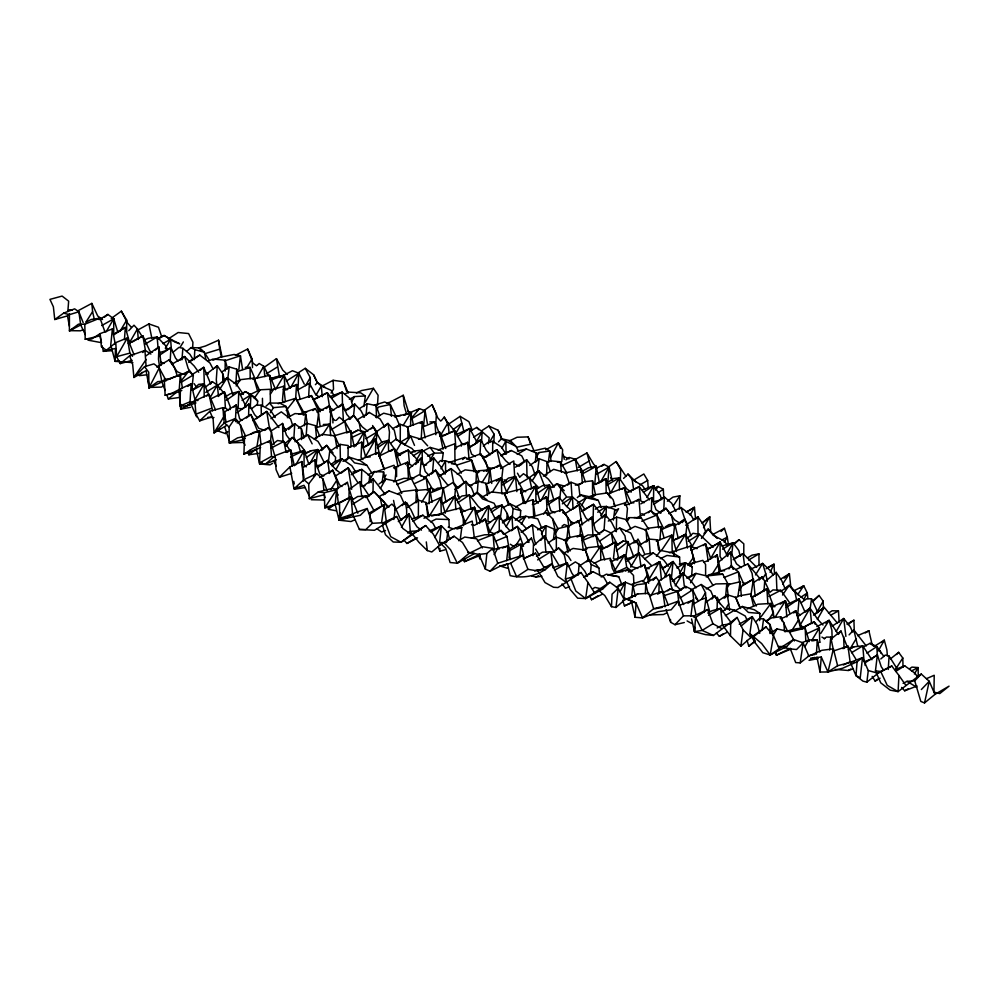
<?xml version="1.0" encoding="UTF-8"?>
<svg xmlns="http://www.w3.org/2000/svg" width="999" height="999" viewBox="0 0 999 999"><rect width="100%" height="100%" fill="white"/><g stroke="black" fill="none" stroke-linecap="round" stroke-linejoin="round"><path stroke-width="1.5" d="M67.845 311.463L68.656 301.161L62.113 296.079L49.95 299.375L53.384 306.83L54.758 319.53L63.649 313.137L74.613 308.841L78.859 311.763L80.719 324.95L69.406 330.894L69.418 314.66L78.859 311.763L83.192 322.677M225.162 371.066L225.175 360.177L212.999 359.066L207.68 361.326M310.289 386.763L310.302 377.597L305.244 368.319L297.964 373.002M556.331 549.949L556.343 537.162L565.234 540.272L570.029 551.086M370.154 521.715L370.167 513.948L384.14 504.682L386.238 521.041M743.78 555.656L743.805 543.818L739.048 539.722L733.091 544.243M406.643 517.32L406.668 509.915L405.369 502.172L394.792 510.152M577.534 485.402L583.778 481.805L592.557 480.819L592.519 493.618L594.193 496.041M99.151 319.655L107.88 314.423L113.761 318.806L113.686 334.141L125.312 327.385L129.483 342.145M291.246 454.195L304.146 450.512L304.021 464.96L306.206 466.883M707.042 549.65L720.167 541.995L720.042 556.493L722.065 559.777M146.104 366.446L144.942 350.487L129.695 355.794L120.255 363.599L116.608 356.68L115.772 342.62L127.373 337.924L134.053 354.832M373.027 492.769L373.164 478.946L362.575 486.625M492.619 452.822L492.732 441.321L487.599 442.569L483.316 446.078M132.867 362.637L115.072 361.326L115.11 358.241M348.039 457.467L348.189 445.554L340.06 444.38L330.469 450.986M444.842 549.875L439.885 551.186L439.922 548.226M375.562 453.621L375.761 438.686L363.311 447.902M161.276 365.147L158.941 346.965L145.679 355.981M514.66 477.135L513.786 460.951L500.561 468.693M750.923 637.562L740.896 646.116L730.494 635.951L730.706 623.788L737.125 617.444L743.094 629.87L750.923 637.562L765.996 626.873L773.463 635.501L779.145 648.663L770.204 654.969L762.836 652.722L755.281 643.019L749.874 633.616L752.259 616.645L739.21 624.175M195.954 402.972L186.413 405.981L180.057 405.931L180.394 388.923L191.184 383.791L195.142 400.512L198.002 400.474M348.963 499.075L349.163 488.661L347.377 482.33L335.102 489.835M616.321 531.68L616.62 517.132L626.273 519.542L630.769 528.796M248.614 415.684L248.876 404.083L237.063 412.699M658.89 593.356L659.165 581.393L656.156 577.185L645.154 583.541M165.684 348.851L165.759 345.841L157.168 337L148.214 338.299L144.093 340.085M410.564 425.786L410.901 412.874L394.568 416.883M515.496 467.182L526.635 459.715L527.022 477.185M545.729 538.711L546.053 525.761L554.657 529.37L556.455 537.687M717.082 609.427L717.319 600.411L714.735 595.791L705.993 602.347M361.313 486.151L361.763 469.405L352.959 472.065M593.031 521.977L593.506 504.32L583.191 510.227M204.458 386.838L203.746 367.295L192.22 374.463M119.455 361.126L115.072 361.326L115.459 348.526L106.394 350.237L101.386 346.79L100.2 333.616L112.4 328.908L115.285 344.38M580.119 536.376L580.431 526.161L578.284 520.704L568.281 526.51M415.959 502.822L416.371 489.885L403.534 491.396L397.764 493.718M260.652 447.639L243.931 454.133L244.555 436.363L259.453 430.856L261.014 444.58M476.011 483.166L476.448 471.216L465.147 469.867L457.267 474.3M546.59 475.237L547.052 461.65L539.185 458.791L529.77 465.472M679.37 509.165L679.857 495.804L672.964 497.127L667.382 501.198M276.348 459.715L265.509 464.085L259.59 462.924L260.264 445.017L270.317 440.584L275.137 456.943M493.868 442.919L494.18 434.29L488.898 426.061L481.618 430.756M620.329 480.119L620.704 469.58L616.146 461.538L608.603 466.92M645.366 593.693L645.741 583.628L642.632 580.594L632.092 584.103M640.834 503.858L651.823 497.627L651.348 510.539L653.521 514.173M533.041 555.669L533.503 543.818L531.443 538.111L521.378 546.428M605.981 517.232L606.393 506.468L599.125 506.793L595.329 509.228M330.294 423.364L330.694 414.011L329.42 405.656L317.295 412.35M454.982 462.387L454.782 443.793L438.037 450M663.761 510.751L664.372 496.953L658.628 500.499L653.508 501.71L653.708 485.776L642.257 489.922M759.64 620.566L759.952 613.448L754.27 609.715L742.294 606.468L734.602 611.126M192.645 348.414L192.919 342.232L188.574 333.554L178.122 332.517L168.381 338.848M347.59 447.977L361.775 442.157L361.051 457.342L362.949 459.577M635.401 596.503L632.842 585.327L625.362 582.28L623.801 597.964L631.293 600.636L635.052 617.27L642.507 617.906L653.646 608.716L648.875 593.269L637.737 593.968L624.487 600.024L615.996 607.467L611.475 606.68L612.075 594.118L618.219 588.361L609.765 582.242L585.639 598.551L577.684 598.189L570.129 589.422L565.397 578.933L567.332 562.899L552.834 567.732M475.561 511.113L479.92 510.514L488.698 505.919L487.937 521.303L490.409 522.352M194.305 359.652L194.805 349.638L191.059 347.59L186.613 351.436M250.25 408.291L250.924 394.917L245.479 391.645L240.235 394.767M262.637 368.469L276.461 358.641L279.595 377.435L292.42 370.741L298.801 373.189L297.927 389.797L309.378 383.404L315.472 394.168L319.081 397.003M875.461 670.866L880.693 671.478L891.795 666.021L898.95 675.461L898.089 691.62L890.209 690.147L880.743 682.841L875.461 670.866L877.384 654.857L865.509 662.549L865.109 665.409M308.629 397.252L309.378 383.404M638.199 554.383L638.673 545.604L636.101 540.821L628.771 545.167M698.026 535.402L697.914 516.77L685.651 525.212M388.923 441.92L389.473 432.055L387.949 423.414L375.824 432.23M235.901 383.628L236.738 369.193L229.233 366.908L221.616 372.127M270.417 402.347L270.18 389.285L260.115 389.785L249.176 394.967M224.675 418.956L225.112 411.551L236.239 404.97L239.648 418.918L242.345 420.117M377.497 405.232L378.097 395.254L373.414 388.311L361.675 390.509L356.368 392.969M479.945 454.92L480.856 439.66L469.218 447.902M428.996 503.821L429.87 489.298L418.406 490.272L415.609 491.358M481.53 441.97L482.155 431.718L476.785 427.435L470.304 430.969M295.629 399.163L296.528 384.503L286.263 389.223L283.304 389.573M351.186 433.466L357.954 430.169L364.248 431.668L363.261 447.402L368.506 445.03L375.761 438.686L379.945 455.781M520.254 517.794L520.704 510.639L517.619 507.517L509.989 503.833L503.371 507.542M888.248 669.455L889.085 656.081L885.189 655.094L880.793 658.978M180.057 405.931L190.022 401.823L191.184 383.791L187.862 386.401M435.751 424.563L436.401 414.285L432.13 404.72L423.326 410.989M604.07 530.069L605.144 514.56L592.732 524.75M691.683 575.661L692.282 566.995L688.835 564.735M816.37 654.183L817.332 639.972L808.84 639.897L802.022 642.707M124.438 339.685L125.312 327.385L113.986 334.702M179.196 390.222L180.295 374.737L168.282 379.096M561.813 461.663L562.649 449.812L558.316 442.894L545.716 449.8M635.052 617.27L636.076 603.059L631.293 600.636M477.197 493.831L478.134 481.193L486.014 483.341L489.498 493.593M306.156 435.726L307.08 423.389L315.459 425.686L319.705 436.338M479.62 523.488L479.845 520.616L474.5 507.355L460.939 512.312M229.995 409.615L230.22 406.68L224.488 391.995L210.727 398.951M659.952 539.735L660.976 526.585L648.875 528.146L644.642 529.77M866.87 682.155L868.281 670.566L862.524 657.604L857.08 661.75L855.993 675.686L862.961 681.131L866.87 682.155L878.084 673.264L891.795 666.021M181.955 359.79L182.867 348.314L178.946 347.39L172.665 352.522M590.484 573.638L591.208 564.46L588.748 559.802L579.695 565.759M737.125 617.444L713.436 635.464L705.356 634.577L694.48 631.63L694.829 627.235M829.719 650.012L830.731 637.162L826.423 637.062L824.187 638.798M712.924 623.713L702.16 630.406L694.48 631.63L695.616 617.419L707.654 609.527L712.924 623.713L721.84 628.658M763.91 591.508L764.735 581.356L762.249 576.785L753.396 582.667M432.505 473.164L433.766 457.967L423.638 466.021M578.221 575.062L579.108 564.26L575.362 561.925L568.306 566.545M626.623 518.431L627.447 508.441L625.149 502.872L608.241 507.904M580.481 472.29L588.511 467.782L596.278 466.346L594.792 484.103L598.426 483.229M857.08 661.75L842.756 668.194L827.971 671.977L820.017 672.027L821.29 657.042L810.576 658.154M270.779 390.122L283.654 386.263L282.442 400.399L283.741 402.609M461.301 446.141L461.55 443.219L454.607 430.669L444.493 435.015L440.209 435.589M596.116 468.369L604.008 464.41L609.115 467.095L607.792 482.367L613.648 478.484L619.143 477.959L626.648 488.786L631.231 492.12M335.252 461.763L335.639 457.342L329.795 450.836L326.71 445.367L318.406 451.56M725.549 597.577L726.76 583.691L715.771 583.94L706.256 588.923M366.059 415.222L367.095 403.721L376.061 405.569L379.72 415.734M506.743 519.567L507.292 513.598L502.035 505.057L495.442 506.743L490.434 509.827M270.342 443.356L271.416 431.918L268.219 427.834L258.704 432.392M368.993 483.116L369.692 475.649L361.763 469.405L351.223 474.725M257.28 405.407L257.68 401.099L254.495 396.903L245.479 391.645L240.622 394.792M376.049 442.582L377.048 432.03L373.226 426.885L364.323 432.567M327.048 490.659L322.914 478.958L316.571 473.663L308.691 483.903L309.24 498.688L318.281 491.92L332.567 488.349L336.576 489.647L335.164 504.42L339.086 520.192L351.011 521.528L355.07 519.68M423.626 425.749L425.075 410.739L419.405 408.678L403.971 415.109M519.88 556.543L521.078 544.255L516.745 544.105L509.19 549.2L506.98 536.463L501.011 530.394L490.509 535.214M353.509 416.321L354.732 404.033L360.926 410.601L364.373 417.17M454.657 497.49L455.681 487.162L452.897 482.517L442.607 488.973M512.25 517.32L513.124 508.578L509.989 503.833M536.301 489.198L542.757 485.564L549.512 485.089L547.839 501.973L558.941 497.265L566.608 506.468L571.003 510.139M559.765 499.3L560.801 488.836L557.292 483.703L549.462 488.261M485.302 569.03L486.875 553.533L492.744 548.364L497.739 563.274L489.997 571.241L485.302 569.03L478.983 554.395L473.464 553.384M631.605 597.564L632.842 585.327M112.4 328.908L110.752 344.967L115.072 361.326M661.413 567.494L664.135 567.432L673.114 561.538L671.328 578.883L674.712 581.193M506.68 560.739L508.216 545.929L492.17 549.7M191.796 389.71L193.356 374.912L188.636 371.278L178.259 376.236M316.109 464.547L317.694 449.562L310.976 450.786L304.171 453.871M394.93 481.481L395.991 471.353L394.018 465.259L375.836 471.903M429.083 530.981L441.396 525.824L439.622 542.519L443.893 542.594L454.07 536.226L462.475 542.482L469.043 553.371L457.317 563.186L450.124 562.537L445.741 548.389L440.634 543.506M535.327 461.688L536.238 453.009L526.448 449.001L517.382 451.073M501.66 479.632L502.822 469.055L499.25 465.309L486.65 471.228M595.966 469.193L596.278 466.346L582.255 473.963M566.758 539.835L568.269 526.111L564.198 524.512L561.987 526.223M731.68 555.019L733.041 542.769L722.14 546.053M488.486 483.279L490.022 469.817L479.058 470.741L476.273 471.878M238.811 369.667L240.434 355.781L234.153 354.47L219.967 357.267L212.887 360.252M304.37 425.711L305.706 414.235L294.98 413.586L287.35 417.719M615.996 607.467L618.219 588.361L624.487 600.024M617.919 559.615L618.256 556.68L615.284 542.132L601.723 549.363M685.876 534.365L687.05 524.425L684.178 519.492L674.2 526.136M553.434 539.597L554.657 529.37M446.466 542.532L447.727 532.267L441.396 525.824L430.919 532.055M690.921 616.133L692.881 600.224L679.22 605.444M704.17 612.462L705.943 597.976L700.986 599.587L694.093 603.733L692.607 589.897L685.726 586.45L676.598 591.733M227.784 378.484L229.233 366.908L227.035 368.918M460.239 539.735L461.8 527.472L452.897 528.746L446.478 532.567M500.199 519.368L502.035 505.057L491.296 512.237M328.246 462.749L329.795 450.836M393.843 519.48L395.367 507.679L391.92 504.083L385.164 508.991M537.45 472.115L539.185 458.791L535.814 461.863M548.451 461.638L549.812 451.036L545.342 448.189L532.03 451.223M316.77 427.21L318.531 413.736L315.272 408.579L298.826 414.31M683.741 575.549L685.476 562.712L679.308 564.085M740.896 646.116L743.094 629.87M613.374 520.067L614.81 509.465L606.393 506.468L597.689 512.225M762.025 630.406L763.573 618.98L759.228 618.568L756.118 621.565M181.343 404.495L180.694 409.115L190.509 407.33M382.08 482.654L383.579 471.94L374.45 471.553L367.882 474.85M509.015 557.867L510.064 550.412L521.078 544.255L524.288 558.453M441.146 502.085L443.181 487.699L437.624 488.149L432.342 491.333M809.927 610.202L811.538 598.838L806.692 598.751L801.086 602.772M363.848 406.543L365.359 395.979L360.701 392.844L348.564 392.095L344.667 394.168M442.045 461.613L443.281 452.959L439.785 450.049L430.119 447.402L423.351 450.949M570.491 577.647L575.811 591.033L585.639 598.551L587.961 582.442L581.006 572.502L570.491 577.647L565.397 578.933M347.54 517.957L339.086 520.192L340.184 512.599M625.699 557.504L628.021 541.62L623.126 541.058L615.521 545.754M784.427 647.689L790.371 648.913L795.691 662.562L800.199 662.874L803.134 642.894L793.618 639.497L779.145 648.663M488.361 443.718L489.223 437.899L482.155 431.718L473.601 437.212M737.899 596.553L740.109 581.793L726.785 584.902M464.885 558.628L464.423 561.663L479.945 555.519M750.749 596.203L753.421 579.108L742.682 584.927M256.943 446.803L259.453 430.856L253.134 432.517L250.861 434.14M793.618 639.497L786.575 646.59L770.204 654.969L773.463 635.501M249.713 450.324L248.851 454.77L258.878 453.359M921.24 674.025L914.722 680.843L920.816 701.423L924.537 702.921L929.245 681.281L921.24 674.025L898.089 691.62L887.237 685.351L880.693 671.478M834.302 650.711L847.976 646.166L850.099 661.75L855.993 675.686L860.239 677.672L862.524 657.604L849.699 662.587L837.612 665.709L827.971 671.977L833.378 648.863L821.952 650.299L808.84 655.981L800.199 662.874M770.079 572.327L774.025 564.185L767.257 567.882M357.842 513.236L351.036 496.778L339.722 518.369L346.141 518.256L360.264 515.322L367.22 508.503L372.252 523.301L365.809 529.557L359.403 529.47L352.585 514.098L351.036 496.778L331.693 506.406L324.762 507.817L324.313 492.757L336.576 489.647L338.536 504.57M550.624 457.28L558.316 442.894L560.526 448.326M803.77 599.55L807.292 592.994L803.758 585.776L794.193 590.684M540.771 500.924L549.512 485.089L553.359 498.314M679.557 573.476L685.476 562.712L692.282 566.995M335.914 469.605L341.895 458.841L351.873 465.784L355.931 472.302M309.578 464.135L317.694 449.562L324.438 462.974M690.109 515.072L694.442 507.317L695.541 518.906M664.834 576.411L673.114 561.538L679.095 569.555L680.756 574.85M726.435 554.62L733.041 542.769L738.823 550.511L740.309 556.418M567.107 506.468L572.439 496.953L581.768 504.795L585.152 509.74M401.448 527.36L408.941 514.048L416.958 526.798L421.416 530.169M601.136 515.834L606.393 506.468M878.271 650.911L884.302 640.197L886.875 649.837L887.387 655.719M290.559 387.762L298.801 373.189L304.308 384.178M373.414 388.311L365.409 402.085M440.959 468.831L445.479 460.839L455.669 464.073L461.351 473.126M316.034 395.154L321.253 385.989L317.432 382.605L315.397 384.665M370.904 442.832L377.048 432.03L365.871 438.723M365.022 457.53L375.761 438.686M380.369 488.523L385.764 479.033L395.904 481.206L401.71 493.481M434.715 537.549L441.396 525.824M501.998 448.027L505.806 441.321L515.796 446.228L518.643 451.298M480.319 520.629L488.698 505.919L495.342 519.043M610.889 492.457L619.143 477.959L619.53 489.835M619.967 591.77L625.362 582.28L618.069 585.526M816.345 613.199L823.188 601.186L819.068 595.454L812.187 601.435M369.955 479.42L374.45 471.553M600.661 481.868L609.115 467.095L612.012 479.745M646.99 497.514L653.708 485.776L660.264 495.279L661.725 499.7M817.394 619.33L824.212 607.392L837.524 623.239M209.915 397.989L217.307 385.09L212.362 381.643L205.344 387.2M650.898 595.804L659.165 581.393L663.211 592.944M129.108 343.369L137.425 328.946L133.991 325.199L128.771 330.657M416.071 460.726L422.177 450.124L429.62 456.443L430.756 460.689M506.068 526.748L512.025 516.383L521.366 523.189L526.56 528.771M541.446 533.791L546.053 525.761L538.199 529.383M614.847 515.247L618.618 508.703L614.522 510.914M710.289 559.178L720.167 541.995L727.796 556.505M244.767 405.582L250.924 394.917L257.68 401.099M378.933 456.543L388.274 440.384L396.116 451.236L400.412 455.382M489.622 532.142L499.225 515.534L505.869 526.136L509.827 530.656M703.558 527.672L709.802 516.858L710.601 531.018M914.397 674.013L918.131 667.569L911.937 667.107L909.452 668.806M521.253 524.188L525.836 516.271L537.762 518.843L541.733 528.209M627.147 521.59L629.445 517.632L641.208 517.782L648.663 529.245M804.969 646.565L808.84 639.897M836.213 631.455L843.718 618.481L850.274 626.823L852.509 631.843M194.293 400.811L204.158 383.853L198.651 384.365L193.644 389.235M475.961 442.357L482.155 431.718M555.307 533.678L558.304 528.546L568.269 526.111L569.805 537.874M690.546 582.767L695.978 573.426L707.267 576.073L712.961 585.339M256.905 378.059L263.786 366.283L259.203 363.499L256.993 365.347M305.607 385.639L310.302 377.597M489.547 442.245L494.18 434.29M800.087 625.224L810.027 608.191L817.781 619.43L823.001 625.024M165.347 348.251L170.629 339.26L179.72 343.781L174.288 341.82M295.679 464.972L304.146 450.512L308.666 463.736M506.106 492.607L515.534 476.535L522.952 490.447L525.724 491.733M525.624 503.334L535.726 486.113L539.91 501.136M106.044 331.905L113.761 318.806L117.757 331.93M351.486 401.91L354.62 396.566L365.359 395.979M476.698 474.737L479.058 470.741M376.873 409.615L378.384 407.068L390.272 404.495L396.091 416.645M565.909 542.782L568.968 537.599L581.306 535.114L586.7 549.288M675.224 585.889L682.792 573.114L690.933 580.819L696.041 587.812M355.644 446.191L364.248 431.668L368.444 444.667M395.704 452.01L401.123 442.882L395.966 439.173L391.158 442.894M445.816 511.488L454.92 496.128L462.15 509.702L464.935 511.063M581.443 505.656L586.126 497.764L598.251 500.387L601.298 507.529M440.01 436.238L447.939 422.902L444.243 417.107L441.358 420.579M630.669 567.07L639.01 553.109L651.385 565.409M773.076 635.539L777.01 628.92L789.235 631.63L794.367 640.958M849.737 649.475L855.981 639.01L853.82 629.907L849.075 634.865M119.868 331.468L126.673 320.105L121.354 311.164L111.226 318.469M691.708 547.127L699.387 534.278L713.111 547.29M701.523 599.388L705.506 592.707L701.186 584.502L690.784 590.084M223.002 407.642L223.589 417.045L214.048 432.917L213.124 419.081L209.827 411.263L223.002 407.642L225.986 421.416M430.294 459.802L434.265 453.171L443.281 452.959M726.56 588.873L729.632 583.791M180.32 346.965L183.366 341.933M270.379 412.699L273.426 407.654L286.139 406.506L290.035 416.371M536.75 456.406L539.085 452.559L549.812 451.036L551.111 461.438M494.068 554.557L498.051 547.976M648.726 579.695L659.627 561.663L666.358 576.648M811.55 640.809L819.355 627.921L814.098 621.79L800.224 628.796M275.337 389.735L284.116 375.249L290.072 388.174M456.281 432.467L461.863 423.251L460.139 416.358L447.827 424.637M246.553 367.944L252.073 358.928L247.665 349.013L235.402 355.319M739.435 590.109L741.845 586.176L753.421 579.108L755.207 596.415M724.7 610.414L728.696 603.933L727.334 594.792L735.664 597.377L740.621 608.528M755.519 574.937L762.624 563.399L771.103 571.428L773.051 575.337M402.984 425.699L410.901 412.874L413.386 425.012M492.307 492.37L501.261 477.872L507.105 493.419M676.148 549.375L685.464 534.278L692.682 547.127L697.09 548.651M724.188 542.195L727.297 537.175L724.425 528.296L712.687 534.552M429.77 515.384L440.871 497.527L445.229 513.261M615.072 570.154L624.662 554.782L631.88 566.583L637.799 568.431M331.056 393.094L333.529 389.148L333.117 380.307L343.419 381.705L348.251 393.044M762.487 578.958L765.746 573.751L762.624 563.399L751.673 568.768M515.846 545.516L520.541 538.024L517.332 526.398L503.946 534.365M655.694 490.209L658.041 486.463L663.336 489.223L663.748 497.877M775.099 617.307L785.439 600.849L789.822 613.224M384.415 477.497L386.026 474.937M791.845 630.544L798.426 620.104L795.803 610.714L784.327 617.345L780.144 618.668M421.628 502.36L429.87 489.298L427.048 489.972M481.918 482.642L490.022 469.817L483.516 471.128M330.881 489.547L336.688 480.394L332.704 470.179L319.618 477.51M464.635 522.889L474.5 507.355L476.973 524.013M86.089 321.878L92.582 311.676L91.833 303.384L78.059 310.739M532.03 481.081L538.623 470.716L548.401 479.183L554.37 487.062M820.753 633.453L829.083 620.379L837.612 633.279M219.618 389.473L227.123 377.709L236.613 384.54L243.381 394.43M711.825 574.75L718.219 564.747L717.182 554.87L706.218 561.376L703.521 562.025M895.554 669.268L902.784 658.004L898.638 652.335L890.484 658.853M236.176 385.964L240.21 379.695L253.871 378.072L259.628 390.559M782.667 584.103L789.397 573.688L790.733 586.488L793.968 591.221M270.442 394.068L273.601 389.198M682.292 522.589L684.74 518.818L680.931 507.48L668.718 513.636M336.576 489.647L324.762 507.817L341.72 501.96L351.036 496.778M404.845 444.905L410.589 436.101L421.765 439.36L427.672 445.841M673.201 505.956L679.857 495.804M728.958 568.906L731.38 565.197L730.694 552.16L718.044 562.499M636.301 541.545L637.974 539.023L641.021 544.78M322.29 435.264L329.583 424.238L335.289 436.039M642.956 581.743L647.177 575.412L644.455 564.497L628.284 572.027M578.371 522.677L580.943 518.831L579.083 504.582L565.022 513.686M661.45 550.611L671.852 535.114L676.485 551.56M768.206 620.354L773.388 612.649L770.878 603.458L757.941 604.22L747.227 608.953M455.419 449.338L457.13 446.79L467.594 442.32L471.615 454.145L475.237 456.58M245.192 438.199L242.919 439.822L229.233 442.919L229.121 427.023L234.665 418.843L240.384 424.95L245.579 436.113M146.166 359.44L133.916 377.46L132.667 364.448L129.695 355.794M782.542 595.054L789.11 585.402L798.651 595.029M797.826 594.455L803.758 585.776L800.386 588.261M254.345 398.176L260.115 389.785M590.122 561.388L600.586 546.241L604.72 560.014M286.051 446.303L292.207 437.45L297.852 442.757L300.649 452.36M543.643 513.973L547.002 509.203L546.366 496.778L535.039 504.058L532.342 504.32M624.4 504.582L627.047 500.824L624.263 487.687L608.641 493.643M313.586 476.123L315.409 473.601L314.96 459.89L303.471 467.282M701.423 538.436L708.154 529.108L717.095 538.424M687.924 565.097L693.406 557.579L690.309 546.153L669.467 552.747M760.913 616.957L770.878 603.458L773.938 617.607M591.283 498.426L593.943 494.867L607.454 492.907L613.161 499.775L615.109 506.655M656.43 556.218L660.826 550.474L672.914 552.959L679.57 557.042L680.032 564.722M180.12 382.28L188.636 371.278L183.953 374.425M838.361 634.402L840.983 631.031L847.477 647.389M286.201 410.552L295.804 398.276L303.596 412.063L306.681 412.325M715.284 557.267L717.182 554.87L720.379 570.379L724.562 570.816M589.972 519.555L591.895 517.195L595.392 530.244L599.812 534.365M690.172 566.371L692.956 562.974L702.821 560.364L705.581 564.51L705.631 575.212M540.834 540.322L544.505 535.864L554.582 552.509M602.409 517.857L605.144 514.56L611.55 522.252L616.221 531.381M411.438 418.256L419.405 408.678L417.07 410.539M666.071 609.652L670.704 622.302L675.037 624.7L683.428 615.859L678.371 601.123L671.166 609.79L658.316 611.638L642.507 617.906L636.076 603.059L623.801 597.964M142.12 372.327L139.286 375.661L146.791 374.812M219.693 428.821L217.894 430.931L225.374 433.554L227.76 431.83M711.925 599.088L714.735 595.791L720.154 603.858M483.341 521.241L485.314 518.943L489.91 531.718L494.917 534.24M415.596 464.485L421.416 457.917L425.224 471.478L429.27 475.711M416.396 502.435L418.456 500.162L426.049 502.522L428.983 516.77M225.137 379.907L227.123 377.709L232.979 394.755M498.513 441.92L501.411 438.736L510.526 440.771L515.796 446.228M727.709 555.432L730.694 552.16L736.513 563.836L741.358 567.632M695.841 519.03L697.914 516.77L703.246 524.587L705.594 531.668M297.128 486.95L295.105 489.135L305.419 487.487M405.507 464.385L407.542 462.187L410.252 476.885L413.873 478.821M402.222 505.556L405.369 502.172L410.876 509.577L414.822 518.094M793.718 612.974L795.803 610.714L801.947 628.945M724.15 598.214L727.334 594.792L718.393 600.886M345.267 484.552L347.377 482.33M759.065 580.144L762.249 576.785M554.195 539.423L556.343 537.162L548.076 543.081M576.311 522.764L578.284 520.704M704.008 533.454L708.154 529.108L713.411 535.364L724.45 541.196L727.035 544.88M921.353 689.535L929.245 681.281L934.939 694.392L924.537 702.921M527.472 542.182L531.443 538.111M653.046 580.382L656.156 577.185M166.159 380.731L159.228 367.969L153.958 363.873L144.555 366.645L133.916 377.46L146.066 370.641L149.138 387.425L161.314 387.113L163.898 385.764M210.364 383.678L212.362 381.643M896.515 654.482L898.638 652.335M336.263 420.317L339.31 417.245L344.817 421.491L350.499 431.543M337.887 446.565L340.06 444.38L340.409 459.79M438.461 462.662L440.484 460.614L445.479 460.839L445.641 472.827M544.293 498.851L546.366 496.778L550.899 510.801L554.757 512.812M476.048 483.291L478.134 481.193L469.493 486.026M678.746 577.16L682.792 573.114L684.265 585.776L686.026 588.061M321.528 450.537L326.71 445.367L333.054 452.997M294.355 465.721L290.609 449.775L275.2 455.644L276.061 469.655L279.445 477.222L289.91 466.87L301.873 461.55L303.996 477.809M54.758 319.53L67.495 315.871L69.53 313.861M636.95 501.336L638.948 499.363L640.496 517.557M812.824 601.585L819.068 595.454M225.374 433.554L227.435 431.531M534.19 475.037L538.623 470.716L544.717 486.65M623.588 478.396L628.009 474.088L635.901 481.893M346.478 460.177L349.475 457.267L360.214 460.651L366.833 465.272L371.541 472.577M430.681 460.964L433.766 457.967L440.646 466.471L445.104 474.263M235.714 421.703L234.665 418.843L224.35 422.939L214.048 432.917L226.935 425.224M497.065 517.632L499.225 515.534L499.3 530.981M882.242 642.182L884.302 640.197L874.1 646.428M370.179 481.818L373.164 478.946L385.065 494.13M383.753 427.422L387.949 423.414L394.28 430.207L396.403 439.872M327.635 506.406L328.496 509.328L333.516 504.52M472.977 496.353L477.097 492.432L487.012 499.925M586.688 561.775L588.748 559.802L595.604 563.686L598.925 568.106L599.712 575.549M585.639 598.551L602.572 589.11L609.765 582.242M215.472 409.877L209.003 394.343L194.805 400.861L195.954 414.135L199.675 420.879L209.827 411.263M462.674 459.528L464.935 457.392L471.715 460.289L476.073 471.74M721.053 531.468L724.425 528.296M420.217 423.426L422.227 421.553L425.112 437.887M633.828 542.932L636.101 540.821L641.932 547.639L644.318 553.346M288.549 429.52L294.767 423.713L301.361 428.708L304.121 437.512M326.298 408.566L329.42 405.656L332.879 418.768L332.929 422.939M562.4 500.911L566.508 497.077L572.439 496.953L573.064 509.303M507.38 563.711L510.164 575.611C524.95 579.333 541.508 575.074 551.873 563.736L557.767 576.361L566.258 582.367L581.006 572.502M786.937 587.424L789.11 585.402L794.917 592.082L804.545 599.65M142.77 352.497L144.942 350.487M215.022 367.794L217.282 365.696L222.702 373.663L224.288 379.657M233.953 407.08L236.239 404.97L235.502 418.581L238.848 422.315M734.602 543.793L739.048 539.722M289.91 466.87L294.006 488.811L303.983 479.657L316.571 473.663M577.297 497.614L580.369 494.792L591.171 497.115L598.251 500.387M431.156 474.225L435.626 470.167L448.151 485.526M645.941 542.02L649.163 539.098L657.305 539.81L659.952 551.361M678.721 524.413L684.178 519.492M339.223 406.993L342.532 404.008L346.828 414.435L350.624 418.818M266.046 406.168L269.505 403.072L279.782 403.097L286.139 406.506L288.137 416.446M520.329 465.347L523.488 462.525M533.628 545.591L544.505 535.864L545.891 552.322M155.494 350.012L158.941 346.965L158.479 359.103L159.503 366.496M370.929 428.921L373.226 426.885L381.955 442.445M520.142 476.685L523.476 473.738L529.345 477.784L538.736 487.799M465.309 444.318L467.594 442.32L468.968 458.416M349.313 419.43L353.746 415.559L359.128 422.215L360.689 431.118M600.936 532.742L604.283 529.807L611.363 533.104L617.394 544.505M265.509 464.085L275.2 455.644M497.002 467.27L499.25 465.309M687.424 538.111L692.994 533.304L699.387 534.278L688.286 541.246M303.134 438.361L307.455 434.652L318.019 441.446L322.615 449.163M408.653 468.881L421.416 457.917L419.967 473.801L421.091 476.311M312.937 410.564L315.272 408.579M329.245 473.114L332.704 470.179L339.573 484.902L341.92 486.501M784.09 578.184L786.213 576.386M200.337 370.179L203.746 367.295L210.689 383.891M375.886 454.383L378.134 452.485L384.215 469.505M741.146 626.036L752.259 616.645L757.392 624.899L759.74 633.291M285.339 443.231L292.207 437.45L301.373 446.253L305.744 452.01M396.803 427.297L400.324 424.35L407.754 426.923L409.64 436.838M454.07 536.226L439.572 545.454L431.793 551.997L427.31 550.561L419.056 542.469L410.239 531.343L408.941 514.048L398.301 521.603M553.896 551.873L558.566 547.964L568.481 556.618L570.928 560.514M805.806 611.725L810.027 608.191L811.538 622.989L805.169 626.648M503.246 482.417L508.454 478.071L515.534 476.535L516.845 491.62M702.684 522.789L709.802 516.858L701.972 522.976M764.572 582.055L776.186 572.365L781.742 580.656L785.114 588.773M217.058 386.051L227.123 377.709M166.746 394.742L168.344 398.988L176.236 392.47M367.245 497.24L373.988 491.683L388.911 507.205M567.569 485.077L571.016 482.255L578.671 485.102L580.007 496.441M648.239 512.724L650.449 510.914L656.955 514.985L663.598 528.583M747.09 640.371L748.775 646.228L755.182 640.971M811.837 623.651L814.098 621.79L815.284 624.437M104.495 317.17L107.88 314.423M106.394 350.237L115.772 342.62M748.775 646.228L754.445 641.633M515.284 520.229L518.906 517.307L525.836 516.271L518.556 521.016M655.706 488.349L658.041 486.463L654.22 488.586M377.784 445.379L382.08 441.933L388.274 440.384L388.611 451.298M574.612 508.166L579.083 504.582L585.826 517.894L588.786 520.829M830.918 639.098L840.983 631.031M179.932 360.264L184.615 356.531L194.168 365.984L198.726 372.24M331.106 464.485L334.54 461.763L341.895 458.841L332.118 465.959M552.609 487.412L557.292 483.703L564.235 490.659M601.76 466.183L604.008 464.41M616.483 550.749L628.021 541.62L633.89 557.08M246.353 418.007L250.786 414.51L258.716 428.259L264.048 430.169M359.24 408.716L367.095 403.721M667.732 590.809L669.967 589.048L677.522 591.346L683.653 604.495M765.996 626.873L753.396 636.813L755.281 643.019M872.164 676.385L875.161 681.093L877.522 679.245M770.566 591.77L772.951 589.934L780.856 590.297L789.347 602.36M205.819 374.575L217.282 365.696L216.296 379.645L216.883 385.664M267.957 442.407L270.317 440.584L271.516 456.406L259.59 462.924M272.552 444.318L277.472 440.522L283.903 441.458L292.232 453.571M382.467 525.187L385.452 534.727L393.231 542.007L401.024 542.27L425.674 525.574L433.204 534.04L439.572 545.454M256.506 448.913L248.851 454.77L247.777 452.06M287.138 452.435L290.609 449.775L292.195 466.146M565.971 459.877L569.168 457.43L575.312 459.278L583.254 472.44M264.822 430.432L268.219 427.834M456.443 500.224L461.975 495.991L469.455 495.042L478.196 506.431L482.43 510.077M659.827 512.887L665.908 508.254L671.515 515.472L673.713 525.486M672.29 581.131L682.792 573.114M825.599 623.026L829.083 620.379L831.892 630.282L832.155 639.298M251.398 408.853L256.293 405.144L261.101 405.232L270.317 410.015L275.2 417.532M341.109 473.189L348.251 467.769L357.942 482.767M293.556 399.975L295.804 398.276L302.897 413.324M363.361 416.945L369.305 412.462L380.082 418.931L384.515 426.511M425.674 525.574L411.288 534.515L401.024 542.27L390.696 536.688L385.651 523.526L381.618 522.465L384.14 504.682L368.594 513.386M528.846 478.034L538.623 470.716M73.651 328.097L70.192 330.669L80.407 330.806L83.142 329.658M294.106 386.313L296.528 384.503L300.087 398.913M69.406 330.894L78.409 324.2L84.765 324.263L99.987 318.107L104.932 331.868M486.863 524.725L499.225 515.534M511.376 530.769L517.332 526.398L525.936 536.013L528.995 542.407M454.945 489.36L465.859 481.381L471.615 488.049L474.263 494.83M780.594 591.62L789.11 585.402M814.809 614.285L824.212 607.392L813.523 615.122M348.988 489.61L359.802 481.73L369.155 495.891M379.058 483.928L385.764 479.033M703.109 545.616L705.619 543.806L710.751 558.591M847.851 624.6L853.92 620.217L854.307 632.18M390.834 451.198L394.368 448.651L400.487 464.385M399.575 520.779L408.941 514.048M443.968 502.622L454.92 496.128L455.881 509.64M345.13 410.901L354.732 404.033L348.164 409.503L344.018 409.428M453.296 429.408L461.863 423.251L463.986 431.88M507.042 563.673L504.632 565.397L499.712 565.859L507.554 568.306M631.73 602.385L624.45 605.894L622.714 600.299M579.745 525.836L591.895 517.195L593.019 536.688M383.266 494.967L388.998 490.896L400.399 495.129L404.533 504.383M256.381 418.743L266.733 411.438L278.908 427.522M619.705 558.291L624.662 554.782L626.735 567.407L632.117 571.291M226.361 400.249L238.786 391.508L246.179 406.955M653.895 504.308L664.372 496.953L671.74 503.271L675.886 511.376M721.927 611.912L726.922 608.391L734.577 610.177L745.204 615.983L747.152 620.167M190.172 404.008L180.694 409.115L179.083 391.77L181.818 390.397M206.668 395.979L209.003 394.343L212.587 410.839M317.145 467.832L327.709 460.402L335.776 469.555L340.309 473.039M616.121 545.978L623.126 541.058M365.609 497.552L373.988 491.683L383.554 501.248L386.975 506.381M621.94 489.323L624.263 487.687L631.031 502.509L633.828 502.897M306.406 457.43L317.694 449.562M523.651 530.919L532.455 524.787L541.346 530.806L542.944 538.211M678.084 591.77L685.726 586.45M308.991 397.29L311.413 395.616L319.443 408.978L320.155 411.775M469.73 497.514L477.097 492.432L482.505 498.901L494.08 503.246L496.053 507.192M377.347 447.889L388.274 440.384M562.387 503.846L572.439 496.953M658.391 492.607L663.336 489.223M797.801 616.57L810.027 608.191M485.739 457.355L496.89 449.725L505.719 460.764L509.989 464.385M600.886 482.092L605.881 478.671L610.576 493.469M599.338 541.333L611.363 533.104L613.061 543.269M502.435 522.914L512.025 516.383L512.774 529.42M536.638 493.843L549.512 485.089M536.475 556.218L542.395 552.197L550.824 551.698L558.728 564.885M595.629 535.689L604.283 529.807M655.007 564.785L659.627 561.663L661.463 579.994M283.903 431.056L294.767 423.713L293.956 436.888L295.567 441.108M407.517 507.529L418.456 500.162L418.344 517.332M644.605 558.866L653.321 553.009L663.811 560.164L668.368 566.221M662.362 568.793L673.114 561.538M497.302 532.892L501.011 530.394L503.421 534.29M551.311 552.834L558.566 547.964L564.285 554.92L566.495 564.56M640.696 567.02L644.455 564.497L649.825 579.882M159.003 355.569L170.954 347.59L175.462 357.967L178.122 361.188M307.08 423.389L298.364 428.259M626.935 561.188L639.01 553.109L640.971 566.208M786.363 607.367L799.138 598.813L805.032 611.987M188.724 362.45L199.8 355.095L209.94 362.987L213.237 369.293M496.341 481.156L501.261 477.872L501.698 493.244M533.366 502.21L535.951 500.487L535.726 486.113L520.529 493.131M489.997 571.241L500.511 566.033L510.651 563.261L522.602 555.319L527.934 569.343L538.161 570.966L551.873 563.736M832.254 626.098L843.718 618.481L845.891 636.4M270.954 418.693L281.268 411.863L290.634 418.968L292.807 425.861M423.526 478.196L435.626 470.167L440.022 480.482L441.521 487.462M439.635 476.148L450.999 468.606L460.764 476.323L464.248 482.48M547.927 504.57L558.941 497.265L559.915 511.438M252.859 420.604L266.733 411.438L269.143 426.286L271.016 430.419M457.767 502.747L469.455 495.042L470.879 508.691M543.381 476.086L553.658 469.305L565.659 472.689L569.405 483.553M218.269 396.079L224.488 391.995L225.362 407.792L228.384 410.414M800.873 597.215L807.292 592.994L807.904 598.626M866.895 653.159L876.91 646.565L883.94 656.543M270.579 431.306L282.592 423.451L286.413 435.102L289.897 439.697M527.934 569.343L516.633 576.748L510.651 563.261M521.091 532.192L532.455 524.787L533.891 538.598L535.776 544.43M457.417 436.488L469.73 428.521L477.272 442.744M243.931 454.133L252.472 448.626L260.264 445.017M680.019 598.001L692.607 589.897L698.301 601.298M335.577 475.911L348.251 467.769L351.648 489.31M439.635 475.899L450.999 468.606L453.608 482.592L458.029 488.349L465.859 481.381L466.433 495.429M828.496 613.111L832.155 610.764L838.473 610.913L839.135 622.19M329.982 412.025L342.532 404.008L343.419 421.615M411.288 534.515L402.809 528.471L396.665 516.495L374.475 530.282L359.403 529.47M413.349 455.744L422.177 450.124L422.302 464.41M502.46 484.865L515.534 476.535M780.244 604.145L785.439 600.849L786.825 616.97M205.769 392.407L217.307 385.09L225.961 395.542M343.007 461.363L349.475 457.267L354.508 462.874L366.833 465.272M639.372 545.292L649.163 539.098L650.237 553.758M770.466 633.079L777.01 628.92M100.2 333.616L91.721 338.973L85.227 339.273L84.765 324.263M286.313 381.081L298.801 373.189M577.335 503.321L586.126 497.764L580.369 494.792M625.424 571.103L627.921 569.53L633.503 575.436L633.89 584.115M353.933 498.888L357.692 496.515L366.021 495.879L373.663 510.039M643.406 492.245L653.708 485.776L653.92 488.536M584.015 577.26L592.882 571.665L603.871 577.26L607.642 583.953M665.247 526.935L668.918 524.625L674.812 524.063L678.046 537.474M442.482 503.921L454.92 496.128M407.629 532.991L410.239 531.343L418.843 530.831M353.009 504.008L366.021 495.879M654.695 515.259L665.908 508.254L674.65 519.905L679.545 522.976M592.482 588.948L594.954 587.412L602.572 589.11M406.943 465.796L409.49 464.21L412.612 466.058M346.141 518.256L354.583 513.011L367.22 508.503M537.612 559.915L550.824 551.698L552.647 566.271M566.258 582.367L557.942 587.549L553.546 587.275L545.042 582.567L537.387 569.905L534.565 570.941M780.231 579.395L789.397 573.688M895.653 671.44L904.694 665.809L915.034 673.251L917.482 676.91M266.396 373.826L277.372 367.008M242.058 400.412L250.924 394.917M625.699 519.955L629.445 517.632M676.91 568.019L685.476 562.712M733.191 559.727L743.044 553.646L756.693 567.27M225.212 396.928L230.17 393.868L238.786 391.508L238.137 408.516L242.682 408.753L248.876 404.083L254.595 414.647L257.467 417.707M237.138 422.927L250.786 414.51L257.954 432.105M642.981 555.669L645.491 554.133L653.321 553.009M716.333 633.029L719.367 636.288L723.076 634.003M412.974 521.316L422.889 515.222L433.017 523.376L435.839 528.596M581.73 511.525L593.506 504.32L600.711 513.399L601.96 517.632M722.552 549.213L733.041 542.769M171.778 364.385L184.615 356.531L188.212 368.631L192.632 374.725M186.413 405.981L194.805 400.861M547.002 463.086L550.711 460.814L560.352 461.788L566.97 473.214M688.099 578.259L695.978 573.426L686.588 577.996M357.43 419.68L369.305 412.462M530.769 489.123L535.726 486.113M633.441 480.319L643.843 473.988L647.664 480.457L648.239 487.974M658.453 581.181L669.555 574.413L675.424 584.79L680.968 590.272M865.296 632.954L868.893 630.769L872.04 644.343M157.954 339.173L164.111 335.439L170.629 339.26L171.428 350.562M181.743 381.943L193.356 374.912M229.233 442.919L237.587 437.874L244.555 436.363M330.831 429.932L344.817 421.491L346.928 433.079M720.167 541.995L710.626 547.739L706.643 548.738M851.535 652.697L862.786 645.916L871.915 659.74M344.705 420.979L353.746 415.559L362.225 426.848L367.757 431.306M482.654 458.266L496.89 449.725L499.912 463.336L502.697 468.643M686.538 512.05L694.442 507.317L686.163 512.162M616.495 587.599L625.362 582.28M687.899 603.209L692.881 600.224L695.866 614.085M475.874 513.598L488.698 505.919M410.439 419.455L425.075 410.739L427.385 423.514M399.975 442.42L410.589 436.101L414.51 445.392M518.918 483.991L529.345 477.784L531.743 488.361M747.327 557.979L752.085 555.144L758.953 553.896L759.015 565.509M458.603 540.684L464.747 537.05L476.685 538.811L482.38 547.939M145.142 344.106L157.168 337L158.104 348.551M748.626 560.002L758.953 553.896M725.361 615.609L734.577 610.177M875.161 681.093L880.057 678.196M578.346 467.395L589.098 461.063L586.937 452.959L574.275 460.039M589.497 595.479L591.495 599.687L598.176 595.754M517.232 454.383L526.448 449.001M606.93 485.102L619.143 477.959M751.648 597.602L766.857 588.723L773.401 605.831M934.939 694.392L949.05 686.151L939.747 693.593L933.965 692.095L934.215 675.274L926.51 678.646M189.36 361.176L199.8 355.095M560.764 488.199L571.016 482.255L572.065 497.827M708.528 615.284L720.579 608.279L731.218 622.752M156.781 367.045L169.106 359.89L174.226 366.708L177.135 375.437M272.552 463.361L269.98 464.847L259.578 463.961L256.481 449.7M583.791 576.935L592.882 571.665M348.426 432.405L350.949 430.944L354.22 446.978M378.646 496.865L388.998 490.896M633.241 586.825L636.925 584.702L645.741 583.628L648.264 594.205M132.13 342.095L142.907 335.889L149.887 351.074L152.497 352.36M610.751 533.066L619.642 527.959L630.856 533.079L635.102 542.719M554.457 570.304L567.332 562.899L571.79 573.026L574.313 576.548M766.096 568.756L774.025 564.185L774.525 574.225M596.403 474.388L609.115 467.095M639.66 485.039L647.664 480.457M687.462 548.039L685.464 534.278L678.046 538.523L672.914 540.184L674.812 524.063L662.637 528.995M162.924 343.656L170.629 339.26M403.846 539.959L406.918 543.456L416.171 538.174M295.005 441.733L307.455 434.652L312.15 443.868M396.603 456.668L408.279 450.037L416.146 458.379L418.394 462.425M707.791 613.111L711.775 610.851L720.579 608.279L722.439 625.037L730.494 635.951M331.668 398.027L342.182 392.095L351.024 399.438L352.872 406.643M101.736 325.549L113.761 318.806M392.607 428.683L400.324 424.35L400.237 441.483M717.182 627.971L722.439 625.037L730.706 623.788M846.915 624.138L853.92 620.217M314.061 438.861L322.165 434.34L334.84 435.839L339.161 445.654M901.635 687.437L904.694 690.784L908.428 688.711M376.049 417.457L383.703 413.199L395.666 416.133L399.725 425.736M352.709 433.079L357.954 430.169M411.763 518.918L422.889 515.222M531.593 575.911L535.914 577.06L538.511 575.624M639.01 553.109L630.869 557.567L625.486 558.953M830.556 615.259L838.473 610.913M137.575 330.132L148.913 323.926L158.466 327.235L161.676 336.638M482.717 496.79L491.583 491.945L504.333 493.406L508.591 502.472L509.028 505.332M411.388 478.971L419.318 474.65L426.248 478.071L433.216 490.509M790.446 648.289L776.398 655.182L775.249 652.335M835.326 669.43L848.226 670.479L850.873 669.03M222.839 409.153L225.362 407.792M582.704 537.849L588.036 534.952L595.879 534.977L603.821 548.601M646.378 568.843L659.627 561.663M594.929 484.577L605.881 478.671L606.206 492.882L608.766 494.055M663.461 592.569L669.967 589.048M814.547 657.392L809.09 660.339L818.169 658.578M192.195 390.297L204.158 383.853L210.265 398.251M410.514 453.084L414.41 450.986L422.177 450.124M512.025 516.383L502.447 521.178M616.62 517.132L608.304 521.053M657.592 594.155L662.762 591.371L668.281 605.207M233.866 383.079L240.21 379.695M625.973 531.168L635.027 526.361L646.103 530.144L649.525 539.685M601.148 576.985L606.43 574.188L618.743 576.698L621.965 584.927M425.861 504.258L440.871 497.527L441.258 513.698L431.705 516.008M406.918 543.456L417.52 537.874M129.146 343.119L142.907 335.889L145.404 350.437L150.899 354.071M515.472 506.993L523.126 502.972L532.879 499.7L534.977 515.397M85.951 322.215L91.171 319.48L99.987 318.107M470.791 509.29L474.5 507.355M903.133 683.378L907.005 681.355L914.722 680.843M322.178 385.989L333.117 380.307M409.028 413.636L403.259 395.267L389.598 402.385L386.638 402.997M624.662 554.782L612.724 560.988L610.064 560.664M721.865 539.997L727.297 537.175L728.396 544.505M719.367 636.288L727.235 632.205M180.394 388.923L172.39 393.057L165.147 395.254L164.348 381.094L180.295 374.737L182.367 387.824M410.452 453.034L414.41 450.986M785.564 605.144L799.138 598.813L797.801 613.586L800.324 614.71M863.198 646.877L870.117 643.306L876.91 646.565L877.272 655.756M271.179 448.014L283.903 441.458L286.051 452.135M501.036 455.831L511.326 450.524L521.715 455.831L524.875 462.112M627.709 599.113L637.737 593.968M628.833 491.995L639.248 486.663L649.525 499.9M768.893 596.44L780.856 590.297M313.524 399.712L327.335 392.682L338.249 407.317M423.963 518.231L429.183 515.559L442.944 514.185L448.926 519.555L449.213 527.297M911.538 670.928L918.131 667.569L918.268 676.922M237.475 371.503L250.1 367.407L255.294 379.445M591.495 599.687L602.06 594.33M816.845 626.598L829.083 620.379M349.325 399.238L354.62 396.566M636.663 517.894L650.449 510.914M456.256 434.528L469.73 428.521L468.918 446.79L474.687 444.43L480.856 439.66L486.213 450.237L490.422 454.695M673.089 540.509L685.464 534.278M765.534 621.041L771.965 617.807L780.768 616.783L787.761 631.593M157.23 338.873L164.111 335.439L173.014 341.021M430.681 521.79L436.101 519.08L448.926 519.555M656.293 541.121L671.852 535.114L672.177 550.574L674.15 552.285M438.698 515.084L445.217 511.838L459.977 508.091L465.659 523.601M563.936 540.097L568.968 537.599M594.143 563.324L600.911 559.952L610.214 558.354L615.734 571.366L622.702 571.728M546.278 567.594L543.543 566.695L535.526 553.196L523.526 558.553M536.5 453.821L539.085 452.559M304.395 454.021L310.976 450.786M469.043 553.371L482.529 546.74L492.744 548.364M563.611 553.109L573.126 548.426L585.364 550.062L588.586 558.254L588.586 561.338M666.133 613.211L663.498 614.51L650.074 614.959M379.22 456.068L394.368 448.651L398.027 466.745M537.699 529.845L546.053 525.761M735.414 597.714L739.397 595.791L750.636 593.881L756.231 606.093M660.401 558.641L667.007 555.456L679.57 557.042M842.856 648.638L847.976 646.166L855.868 659.14M848.388 649.475L853.995 646.79L862.786 645.916L864.123 661.813L871.128 659.115L877.384 654.857L881.255 666.758L883.753 670.329M407.018 427.21L422.227 421.553L421.253 438.286L418.431 439.26M290.584 456.993L304.146 450.512M706.281 577.022L709.04 575.711L722.739 574.225L728.184 584.315M848.825 649.25L853.995 646.79M843.331 664.984L850.099 661.75L854.282 661.75M509.065 441.058L517.082 437.262L528.096 436.888L533.941 450.699M454.258 528.671L472.227 521.091L474.375 538.124M259.578 463.961L262.075 462.787M414.248 483.728L426.248 478.071L427.797 489.448M393.531 467.907L407.542 462.187L408.504 479.245M616.895 572.015L626.735 567.407M707.654 609.527L694.317 615.784L683.428 615.859M441.009 437.013L454.607 430.669L455.756 446.491M396.665 516.495L383.354 522.714L372.252 523.301M479.695 554.245L464.423 561.663L463.511 558.791M625.736 492.969L639.248 486.663L640.746 500.886L644.093 502.734M735.626 569.63L747.814 563.936L759.927 578.596M352.56 437.112L364.248 431.668M561.538 465.671L575.312 459.278L577.297 470.891M523.439 558.828L535.526 553.196M554.183 530.444L558.304 528.546M638.948 499.363L627.647 504.595L624.587 505.032M582.692 550.124L588.124 547.614L600.586 546.241L600.761 559.59M806.792 633.741L819.355 627.921L819.704 640.846M165.747 380.244L148.901 387.962L148.726 372.227L144.555 366.645M528.658 517.969L546.49 512.637L552.559 518.693L557.554 527.971M569.48 586.525L565.571 588.286L561.987 583.94M501.048 455.144L511.326 450.524M577.072 537L581.306 535.114L583.166 549.425M691.146 550.312L705.619 543.806L708.204 561.326M222.003 356.705L218.544 340.209L205.382 346.054L198.576 348.002M771.403 607.067L785.439 600.849M427.535 456.118L434.265 453.171L430.119 447.402M329.645 396.753L342.182 392.095L342.557 406.518M857.567 635.651L868.893 630.769M624.45 605.894L632.042 602.659M423.976 426.498L434.902 421.903L440.509 436.638M791.033 649.013L776.398 655.182L776.123 652.26M743.593 583.603L738.373 571.84L731.992 566.608L716.857 572.902L708.254 574.937M396.815 484.552L411.338 478.583L417.482 490.671M501.261 477.872L485.614 484.153M495.479 541.171L506.98 536.463M269.605 379.308L275.312 376.985L284.116 375.249L285.015 389.985L287.737 389.498M641.708 521.191L656.955 514.985L658.728 527.922M431.443 492.457L443.181 487.699L445.966 501.985M582.392 540.447L595.879 534.977L598.513 547.614M751.86 597.09L757.155 594.954L766.857 588.723L767.894 603.783M895.179 669.642L904.694 665.809M904.694 690.784L917.082 686.013M385.502 530.519L381.68 532.03L376.648 528.621M724.025 577.497L738.373 571.84L740.134 586.45M252.397 379.108L269.668 375.324L275.349 389.086M588.436 497.002L593.943 494.867M477.435 540.721L493.081 534.64L498.976 549.263M420.104 438.898L439.473 431.843L445.766 448.514M466.645 459.14L480.631 453.796L485.876 461.813L488.036 470.029M195.954 414.135L211.438 408.316M303.246 415.147L305.706 414.235L307.442 424.1M501.96 493.918L520.516 489.16L525.149 503.546M271.653 379.795L284.116 375.249M678.371 601.123L665.684 605.756L653.646 608.716M348.139 447.714L350.949 446.69L350.949 430.944L333.903 435.889M502.435 548.001L508.216 545.929L510.402 559.577M295.804 398.276L278.172 403.746M607.667 575.149L627.921 569.53M294.006 488.811L303.971 485.327L309.24 495.804M546.903 462.137L550.711 460.814M464.935 457.392L448.476 462.662M393.519 481.83L403.821 478.321L411.338 478.583M564.522 473.089L581.243 469.53L585.302 481.755M522.602 555.319L497.739 563.274M352.585 514.098L339.722 518.369L339.51 502.734M358.479 460.214L378.134 452.485L384.49 469.592M199.675 420.879L212.125 416.795M848.226 670.479L853.383 668.781M403.758 415.209L410.901 412.874M296.978 400.274L311.413 395.616L318.918 411.775M457.342 464.91L471.715 460.289L473.988 471.703M456.905 529.02L461.8 527.472M279.445 477.222L291.745 473.326M649.525 595.566L662.762 591.371L665.047 606.83M663.686 595.729L677.522 591.346L679.12 605.182M102.123 345.716L103.347 351.348L108.242 349.812M395.616 455.382L408.279 450.037L409.49 464.21M224.425 360.951L240.434 355.781L242.595 369.468M206.368 353.221L219.718 349.126L218.544 340.209M374.425 405.094L384.702 401.985L390.272 404.495L391.458 416.308M687.437 564.61L692.956 562.974M547.502 514.135L562.362 509.765L570.641 521.528L571.103 524.475M159.778 352.497L165.085 350.961L170.954 347.59L170.217 360.602L173.114 363.836M315.334 427.772L329.583 424.238L330.719 435.676M733.603 558.916L743.044 553.646L744.542 565.359M575.362 485.152L582.38 483.216L581.243 469.53M128.122 343.194L130.794 342.47M120.255 363.599L132.168 360.339M129.858 353.109L116.608 356.68L127.373 337.924L129.858 353.109L132.505 356.318M785.039 631.755L796.678 628.646L805.169 628.146L809.29 641.57M309.24 498.688L324.213 494.717L325.075 497.639M312.612 399.25L316.745 398.189L327.335 392.682L329.62 407.342L333.766 410.239M315.946 466.046L320.741 464.835L327.709 460.402L329.458 473.439M165.147 395.254L179.083 391.77M790.521 631.78L805.169 628.146L805.818 641.183M471.341 538.049L484.602 534.802L493.081 534.64L494.368 549.937M817.469 642.782L820.379 642.07M675.037 624.7L684.303 622.527M85.227 339.273L98.514 336.201M600.212 548.688L607.267 547.065L615.284 542.132L613.448 558.591L617.22 560.039M517.245 447.115L531.306 444.068M808.253 655.881L815.009 654.47M654.957 608.841L662.162 607.404M812.637 640.846L817.332 639.972L819.742 651.972M168.344 398.988L180.207 397.365M535.914 577.06L541.845 576.248M394.755 416.258L400.899 415.484M478.983 554.395L486.875 553.533M362.525 486.026L364.972 485.776M557.33 462.062L560.352 461.788L561.438 472.34M103.347 351.348L112.013 350.649M164.348 381.094L157.767 381.618L148.901 387.962L159.228 367.969L161.663 380.569M163.998 379.258L170.042 378.896M786.55 630.831L792.781 630.469M323.314 424.5L329.583 424.238M243.331 442.457L229.97 442.819L224.725 427.048M537.387 569.905L545.454 569.705M370.217 456.93L365.634 457.043L361.775 442.157M770.853 606.743L774.974 606.655M245.891 368.132L248.888 368.082M429.857 421.915L434.902 421.903L435.839 434.727M245.304 367.37L250.1 367.407L250.2 378.846M714.435 574.163L722.739 574.225M778.471 646.478L786.575 646.59M475.074 471.665L479.433 471.765M311.226 499.725L324.238 499.999M633.953 517.569L641.208 517.782M191.059 347.59L199.75 347.902L204.296 352.21L208.978 359.74M207.917 417.307L213.961 417.532M480.631 453.796L488.386 467.907L494.468 468.294M451.56 463.773L455.669 464.073M759.952 613.448L748.363 612.437L742.294 606.468M190.022 401.823L192.944 402.11M790.371 648.913L796.528 649.537L803.134 642.894L808.84 655.981M69.118 309.815L72.103 310.127M645.217 568.181L649.238 568.693M423.726 464.597L426.561 464.972M318.281 491.92L324.313 492.757M610.789 575.561L618.743 576.698M467.944 484.977L471.928 485.564M467.869 552.322L474.475 553.471L457.317 563.186L450.611 549.862L443.893 542.594M467.932 552.36L470.691 552.872M87.962 340.147L99.863 342.382M328.496 509.328L336.351 510.814M471.478 524.8L474.388 525.387L485.314 518.943L489.035 535.052M800.723 626.186L805.231 627.122M63.649 313.137L69.418 314.66M556.356 483.928L564.772 486.163M194.805 349.638L204.296 352.21L205.869 359.265M513.124 508.578L520.704 510.639M693.269 616.783L695.616 617.419L702.16 630.406L713.436 635.464M868.281 670.566L878.084 673.264M319.443 408.978L323.401 410.114M271.516 456.406L274.038 457.142M448.189 527.172L452.897 528.746M270.18 377.51L272.952 378.459M742.382 582.38L745.279 583.503M481.106 455.407L484.59 456.868M430.532 487.824L436.014 490.209M562.662 512.637L565.409 513.836M488.898 426.061L498.114 430.269L501.473 437.824M407.842 411.226L411.775 413.049M182.78 374.263L177.173 371.665L169.106 359.89M562.724 453.758L563.836 456.468L569.08 458.916M570.641 521.528L574.537 523.376M591.208 564.46L598.925 568.106M161.326 362.225L163.948 363.474M323.813 475.999L319.805 474.1L314.96 459.89M504.07 479.832L506.443 480.956M401.123 442.882L411.913 448.464L414.872 451.998M514.048 463.561L519.268 466.283M687.1 620.928L691.82 623.526M821.94 637.112L824.637 638.623M395.966 439.173L405.219 444.493M726.922 608.391L729.632 609.952M479.845 520.616L482.18 521.977M501.411 438.736L505.806 441.321L506.131 453.608M628.009 474.088L632.167 479.52L642.494 485.689L645.042 489.285M641.745 513.611L644.405 515.197M907.005 681.355L916.732 687.225M286.301 429.757L282.692 427.572L286.064 430.082M460.139 416.358L468.906 421.665L472.165 429.945M461.55 443.219L464.11 444.78M317.432 382.605L325.125 387.4M510.327 544.218L514.173 546.703M492.732 441.321L501.248 446.89L506.106 454.145M205.831 372.515L208.204 374.076M701.186 584.502L710.751 590.921L713.573 597.427M660.938 513.099L655.981 509.64L651.823 497.627M102.547 319.493L97.727 315.996L91.833 303.384M615.372 543.369L617.807 545.179M256.581 365.796L252.972 363.124L247.665 349.013M680.931 507.48L690.971 515.072L693.868 520.142M305.244 368.319L313.574 374.75L317.282 382.392M870.117 643.306L873.775 646.166M877.434 649.025L879.869 650.936L881.193 653.521M332.879 418.768L335.102 420.542M599.325 591.033L604.795 595.554L611.475 606.68M453.521 431.281L456.73 433.953M182.867 348.314L189.885 354.27L193.069 359.415M224.35 422.939L229.121 427.023M763.573 618.98L770.017 624.562L772.926 633.279M766.608 621.578L770.017 624.562L770.042 633.566M303.983 479.657L308.691 483.903M749.874 633.616L761.7 643.568L770.204 654.969M287.312 374.45L282.792 370.154L276.461 358.641M401.76 519.942L399.762 517.869L395.367 507.679M351.286 497.265L353.271 499.313M695.566 597.852L698.426 600.986M597.265 468.131L593.468 463.973L586.937 452.959M610.564 477.797L612.562 479.995M440.634 421.054L437.799 417.907L432.13 404.72M717.319 600.411L724.3 608.216M476.785 427.435L478.771 429.67M535.951 500.487L538.311 503.159M127.547 323.002L131.306 327.26M269.505 403.072L273.426 407.654M456.443 433.054L447.939 422.902L449.15 433.366M579.108 564.26L584.865 571.241L587.412 576.286M526.635 459.715L532.33 466.72L535.102 474.887M853.82 629.907L866.233 645.928M897.202 668.943L889.085 656.081M560.801 488.836L566.296 496.366M616.146 461.538L625.998 476.386M898.95 675.461L905.893 685.389M619.642 527.959L624.962 535.801L625.886 541.808M457.654 495.591L459.228 497.927M562.362 509.765L567.519 517.457L569.005 527.197M194.156 383.641L195.679 385.976M587.961 582.442L594.655 593.006M142.757 337.525L137.425 328.946L138.324 339.46M372.59 425.524L376.66 432.13M627.047 500.824L629.395 504.682M335.889 491.146L338.249 495.092M607.454 492.907L610.339 497.802M613.948 503.921L615.384 506.368M535.614 549.025L539.385 555.456M672.914 552.959L674.3 555.456M517.47 473.164L519.717 477.222M488.386 467.907L489.672 470.317M333.891 395.504L331.131 390.297L321.253 385.989L322.315 396.728M444.243 417.107L447.614 423.501M406.768 502.684L408.841 506.643M121.354 311.164L126.861 321.69M614.797 573.064L612.312 568.281L610.214 558.354M731.992 566.608L733.353 569.28M547.002 509.203L549.712 514.56M268.581 375.799L263.786 366.283L264.86 376.623M717.145 597.14L718.805 600.511M273.514 460.564L276.174 466.108M80.719 324.95L85.327 334.628M731.38 565.197L733.141 568.906M811.538 598.838L817.856 612.487M764.735 581.356L769.829 592.232M684.74 518.818L687.924 525.586M313.574 374.75L317.495 383.191M747.814 563.936L752.097 573.414L753.358 582.667M821.29 657.042L827.971 671.977M191.209 404.545L196.578 416.833M165.759 345.841L167.445 349.75M498.114 430.269L502.035 439.597M546.49 512.637L547.627 515.384M438.161 546.952L439.885 551.186M245.08 445.267L242.919 439.822L240.384 424.95M735.664 597.377L739.11 606.168M510.526 440.771L511.625 443.643M443.032 449.225L439.473 431.843M161.938 381.968L165.135 390.484M504.333 493.406L508.354 504.245M672.802 590.359L670.853 584.964L669.555 574.413M528.096 436.888L530.681 444.093M520.541 538.024L523.501 546.266M687.05 524.425L690.958 535.914M455.681 487.162L459.59 498.913M343.419 381.705L346.591 391.221M507.292 513.598L509.053 519.005M547.052 461.65L550.287 471.603M427.909 516.97L426.049 502.522M585.364 550.062L588.361 559.79M459.977 508.091L463.174 518.556L463.511 525.649M780.768 616.783L782.03 621.028M349.163 488.661L352.41 499.525M589.098 461.063L591.121 467.857M406.556 413.898L404.133 405.756L403.259 395.267M151.823 338.099L148.913 323.926M478.608 554.532L479.932 559.003L479.345 554.582M199.75 347.902L200.599 350.799M690.309 546.153L695.004 562.474M253.871 378.072L257.367 390.247M236.738 369.193L240.047 380.731M705.943 597.976L709.69 611.376M225.175 360.177L227.51 368.581M447.727 532.267L449.675 539.373M798.426 620.104L800.836 629.008M660.976 526.585L663.948 537.649M580.431 526.161L583.753 538.523M580.943 518.831L582.454 524.812M833.378 648.863L837.612 665.709M855.981 639.01L857.754 646.266M750.636 593.881L753.596 606.218M476.448 471.216L478.908 481.768M691.57 618.955L694.48 631.63M536.238 453.009L537.912 460.314M361.813 496.84L359.802 481.73M369.692 475.649L371.253 482.554M92.582 311.676L94.181 318.806M565.234 540.272L567.981 552.534M219.718 349.126L221.403 356.668M552.559 518.693L554.732 528.521M765.746 573.751L767.369 581.281M100 335.864L101.511 342.907M794.917 592.082L796.777 600.811M523.563 503.496L520.516 489.16M592.557 480.819L595.516 494.98M380.144 497.465L381.993 506.243M271.416 431.918L274.038 444.505M830.731 637.162L833.528 650.611M816.97 657.155L820.017 672.027M336.688 480.394L338.374 488.536M393.556 500.412L395.354 509.353M596.278 466.346L599.412 482.879M383.579 471.94L385.214 480.569M647.177 575.412L648.638 583.316M67.495 315.871L69.381 326.236M334.84 435.839L337.063 448.563M693.406 557.579L694.417 563.623M429.87 489.298L432.03 502.322M728.696 603.933L729.657 609.815M293.831 481.418L294.255 483.991M416.371 489.885L418.032 500.312M632.167 479.52L633.666 489.672M563.836 456.468L564.248 459.34M657.305 539.81L658.666 550.062M533.716 517.42L532.879 499.7M269.668 375.324L271.603 389.847M147.79 376.785L149.138 387.425M490.022 469.817L491.733 483.454M318.531 413.736L320.005 425.537M718.219 564.747L719.243 573.164M303.459 481.068L301.873 461.55M726.76 583.691L728.271 596.615M486.014 483.341L487.4 495.304M426.298 541.92L427.31 550.561M223.589 417.045L224.238 422.752M283.654 386.263L285.364 401.598M217.307 385.09L218.544 396.478M670.441 619.442L670.704 622.302M740.109 581.793L741.383 596.328M315.459 425.686L316.571 438.499M322.914 478.958L323.863 490.422M783.853 622.452L784.515 631.443M646.103 530.144L646.94 541.633M705.506 592.707L706.031 601.348M252.073 358.928L252.51 367.595M773.388 612.649L773.601 617.182M776.91 590.459L776.186 572.365M376.061 405.569L376.523 417.707M282.929 442.082L282.592 423.451M843.656 636.563L844.08 648.513M902.784 658.004L903.046 667.045M823.188 601.186L823.401 608.716M261.101 405.232L261.351 414.348M407.754 426.923L408.042 438.299M338.973 515.959L339.086 520.192M301.361 428.708L301.573 439.61M262.45 398.314L262.562 406.518M222.702 373.663L222.789 382.18M204.158 383.853L204.183 397.078M396.553 467.345L396.566 476.61M126.673 320.105L126.686 331.418"/></g></svg>
